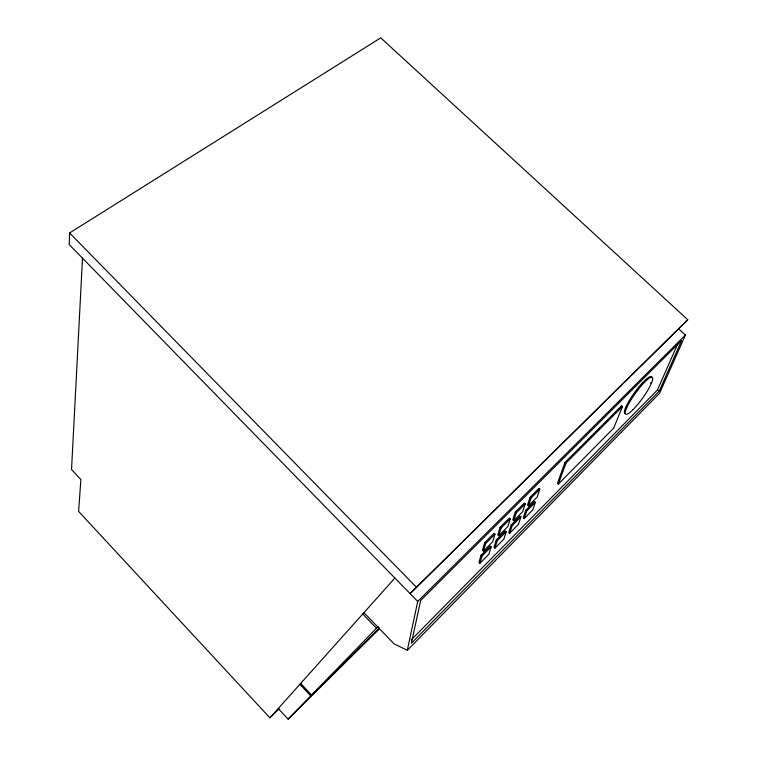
<?xml version="1.0" encoding="UTF-8"?>
<svg xmlns="http://www.w3.org/2000/svg" width="757" height="757" viewBox="0 0 757 757"><rect width="100%" height="100%" fill="white"/><g stroke="black" fill="none" stroke-linecap="round" stroke-linejoin="round"><path stroke-width="1.14" d="M687.772 319.747L410.076 593.62L687.772 319.747L380.762 37.85L69.606 232.957L69.228 244.568L417.713 601.437L407.323 650.31L394.066 643.866L363.966 612.64M82.504 258.165L71.537 469.548L80.885 479.56L78.596 511.41L269.899 717.863L279.172 708.798M481.045 555.288L478.916 562.612L479.872 563.359L488.946 554.19L491.17 546.809L490.205 546.062L481.045 555.288L482.01 556.035L479.872 563.359M484.688 542.712L482.483 550.311L483.458 551.068L492.675 541.804L494.974 534.158L493.99 533.411L484.688 542.712L485.672 543.479L483.458 551.068M496.251 539.978L493.99 547.396L494.936 548.134L503.84 539.135L506.196 531.679L505.231 530.941L496.251 539.978L497.217 540.716L494.936 548.134M500.131 527.26L497.784 534.944L498.759 535.691L507.796 526.607L510.227 518.886L509.253 518.138L500.131 527.26L501.115 528.008L498.759 535.691M511.164 524.98L508.77 532.474L509.716 533.202L518.441 524.374L520.93 516.832L519.974 516.113L511.164 524.98L512.12 525.699L509.716 533.202M515.271 512.12L512.792 519.889L513.757 520.617L522.614 511.713L525.188 503.907L524.213 503.178L515.271 512.12L516.246 512.858L513.757 520.617M525.784 510.265L523.267 517.845L524.204 518.554L532.767 509.906L535.379 502.279L534.423 501.579L525.784 510.265L526.74 510.984L524.204 518.554M530.108 497.283L527.497 505.127L528.462 505.846L537.148 497.112L539.845 489.23L538.87 488.511L530.108 497.283L531.083 498.002L528.462 505.846M538.199 490.489L538.87 488.511M565.034 462.347L557.407 483.382L558.344 484.054L613.69 428.121L622.519 406.443L621.563 405.799L565.034 462.347L565.999 463.038L558.344 484.054M620.683 407.966L621.563 405.799M411.155 640.006L657.473 389.978L677.894 343.555M659.233 391.142L681.678 340.423L420.655 600.481L411.373 643.27L659.233 391.142L657.473 389.978M678.736 328.917L685.407 335.067L659.574 393.252L407.323 650.31M269.899 717.863L394.88 578.064M278.245 708.533L288.114 719.15L310.72 695.882L379.569 627.865M378.131 626.569L311.543 695.04L300.661 683.448M482.01 556.035L491.17 546.809M497.217 540.716L506.196 531.679M512.12 525.699L520.93 516.832M526.74 510.984L535.379 502.279M485.672 543.479L494.974 534.158M501.115 528.008L510.227 518.886M516.246 512.858L525.188 503.907M531.083 498.002L539.845 489.23M565.999 463.038L622.519 406.443M417.713 601.437L685.407 335.067M288.114 719.15L379.522 628.793M650.414 382.843L651.342 383.449M625.528 407.834L626.465 408.468M69.606 232.957L416.359 587.158M362.745 614.003L376.456 628.225M299.876 684.328L310.72 695.882M625.282 413.672A22.653 4.353 -54.2 0 1 635.066 391.842A22.653 4.353 -54.2 0 1 651.739 377.544M632.994 409.679A22.663 4.334 -54.2 0 0 652.676 378.159A22.663 4.334 -54.2 0 0 631.319 399.384A22.663 4.334 -54.2 0 0 632.994 409.679"/></g></svg>
